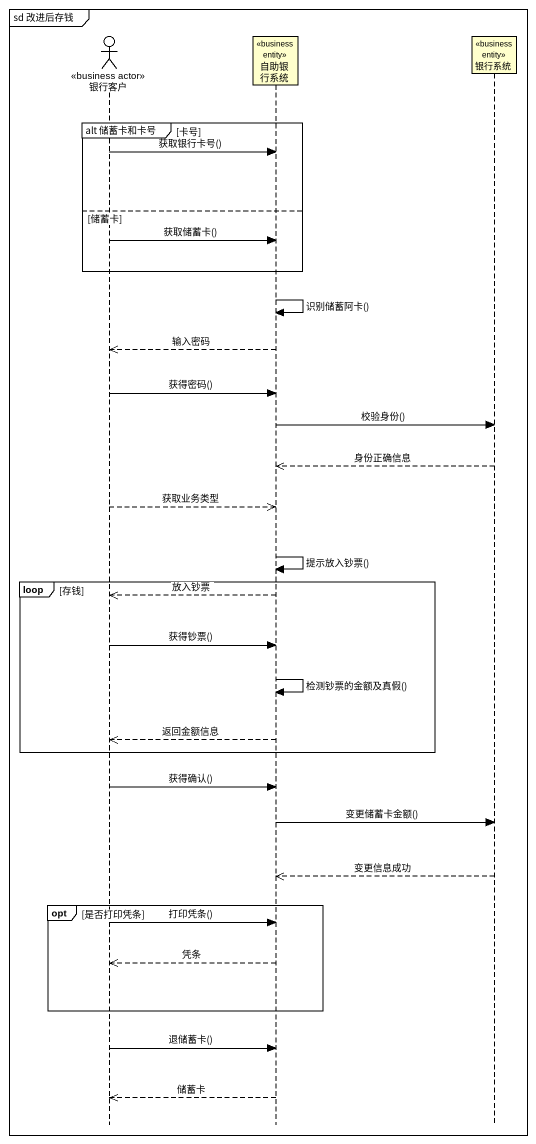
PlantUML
@startuml
mainframe sd 改进后存钱
hide footbox
actor 银行客户 <<business actor>>
participant 自助银行系统 <<business entity>>
participant 银行系统 <<business entity>>

group alt 储蓄卡和卡号 [卡号]
  银行客户 -> 自助银行系统 : 获取银行卡号()
else 储蓄卡
  银行客户 -> 自助银行系统 : 获取储蓄卡()
end
自助银行系统 -> 自助银行系统 : 识别储蓄阿卡()
自助银行系统 -->> 银行客户 : 输入密码
银行客户 -> 自助银行系统 : 获得密码()
自助银行系统 -> 银行系统 : 校验身份()
银行系统 -->> 自助银行系统 : 身份正确信息
银行客户 -->> 自助银行系统 : 获取业务类型
自助银行系统 -> 自助银行系统 : 提示放入钞票()
loop 存钱
  自助银行系统 -->> 银行客户 : 放入钞票
  银行客户 -> 自助银行系统 : 获得钞票()
  自助银行系统 -> 自助银行系统 : 检测钞票的金额及真假()
  自助银行系统 -->> 银行客户 : 返回金额信息
end
银行客户 -> 自助银行系统 : 获得确认()
自助银行系统 -> 银行系统 : 变更储蓄卡金额()
银行系统 -->> 自助银行系统 : 变更信息成功
opt 是否打印凭条
  银行客户 -> 自助银行系统 : 打印凭条()
  自助银行系统 -->> 银行客户 : 凭条
end
银行客户 -> 自助银行系统 : 退储蓄卡()
自助银行系统 -->> 银行客户 : 储蓄卡
@enduml
